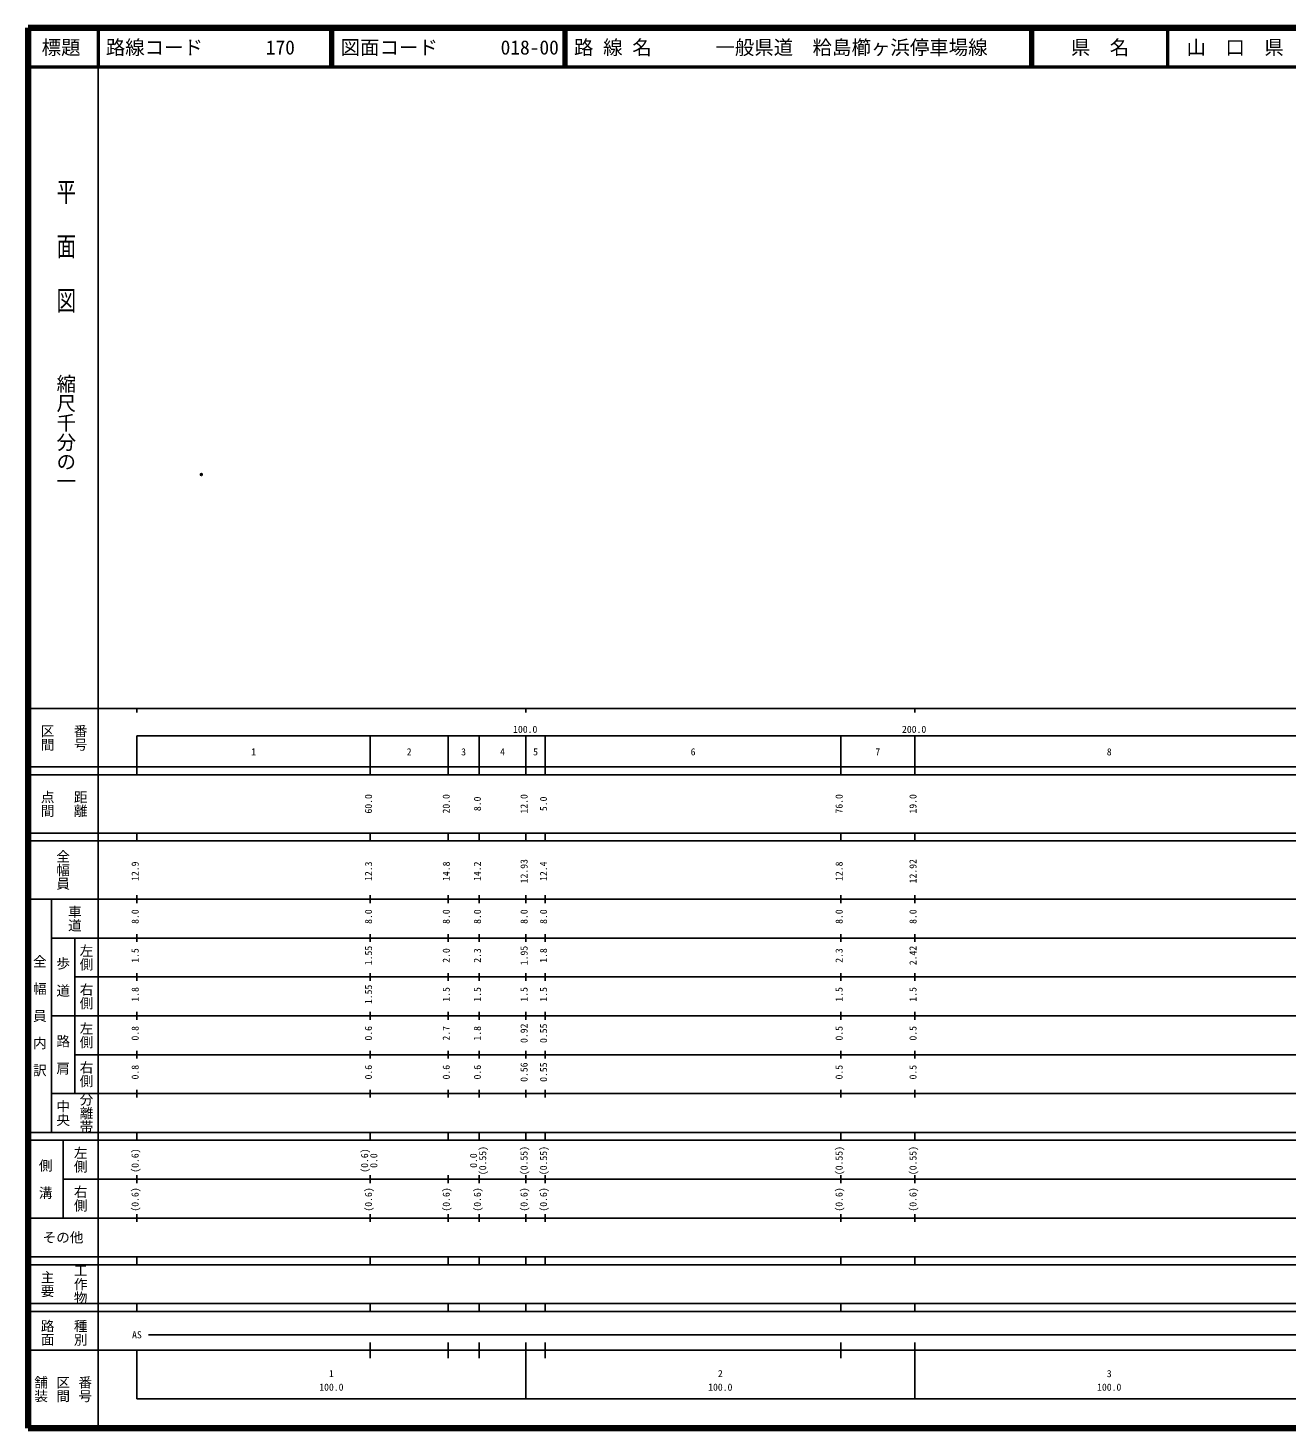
# Model space of a CAD drawing. Units: millimetres on the paper. Extents: x 40 to 680, y 20 to 380.
# Drawn here: x 40 to 363.7, y 20 to 380 of the extents above; entities that cross this region are included whole.
import ezdxf
from ezdxf.enums import TextEntityAlignment as Align

# ---------------------------------------------------------------- set-up
doc = ezdxf.new("R2010")
doc.units = ezdxf.units.MM
doc.header["$PDMODE"] = 32
doc.header["$PDSIZE"] = 0.5
doc.layers.add('M-OTRS', color=6, linetype='Continuous')
doc.layers.add('M-TTL-TXT', color=7, linetype='Continuous')
for name, color, linetype, lineweight in [('M-TTL', 2, 'Continuous', 140), ('M-TTL-BAND', 7, 'Continuous', 25), ('M-TTL-LINE', 7, 'Continuous', 50)]:
    doc.layers.add(name, color=color, linetype=linetype, lineweight=lineweight)
doc.styles.add('@ＭＳ ゴシック', font='')
doc.styles.add('ＭＳ ゴシック', font='')
doc.styles.get('@ＭＳ ゴシック').set_extended_font_data('@MS Gothic')
doc.styles.get('ＭＳ ゴシック').set_extended_font_data('MS Gothic')

msp = doc.modelspace()

# ---------------------------------------------------------------- linework, layer by layer
at = {"layer": 'M-OTRS'}
msp.add_point((84.569, 265.153), dxfattribs=at)
at = {"layer": 'M-TTL'}
for p, q in [((40, 380), (40, 20)), ((680, 380), (40, 380)), ((40, 20), (680, 20))]:
    msp.add_line(p, q, dxfattribs=at)
at = {"layer": 'M-TTL-BAND'}
for p, q in [((58, 370), (58, 20)), ((40, 205), (579, 205)), ((68, 205), (68, 204)), ((168, 205), (168, 204)), ((268, 205), (268, 204)), ((68, 198), (579, 198)), ((68, 198), (68, 188)), ((128, 188), (128, 198)), ((148, 188), (148, 198)), ((156, 188), (156, 198)), ((168, 188), (168, 198)), ((173, 188), (173, 198)), ((249, 188), (249, 198)), ((268, 188), (268, 198)), ((40, 190), (579, 190)), ((40, 188), (579, 188)), ((40, 173), (579, 173)), ((68, 171), (68, 173)), ((128, 171), (128, 173)), ((148, 171), (148, 173)), ((156, 171), (156, 173)), ((168, 171), (168, 173)), ((173, 171), (173, 173)), ((249, 171), (249, 173)), ((268, 171), (268, 173)), ((40, 171), (579, 171)), ((40, 156), (579, 156)), ((46, 96), (46, 156)), ((68, 155), (68, 157)), ((128, 155), (128, 157)), ((148, 155), (148, 157)), ((156, 155), (156, 157)), ((168, 155), (168, 157)), ((173, 155), (173, 157)), ((249, 155), (249, 157)), ((268, 155), (268, 157)), ((46, 146), (579, 146)), ((52, 146), (52, 106)), ((68, 145), (68, 147)), ((128, 145), (128, 147)), ((148, 145), (148, 147)), ((156, 145), (156, 147)), ((168, 145), (168, 147)), ((173, 145), (173, 147)), ((249, 145), (249, 147)), ((268, 145), (268, 147)), ((68, 135), (68, 137)), ((128, 135), (128, 137)), ((148, 135), (148, 137)), ((156, 135), (156, 137)), ((168, 135), (168, 137)), ((173, 135), (173, 137)), ((249, 135), (249, 137)), ((268, 135), (268, 137)), ((52, 136), (579, 136)), ((46, 126), (579, 126)), ((68, 125), (68, 127)), ((128, 125), (128, 127)), ((148, 125), (148, 127)), ((156, 125), (156, 127)), ((168, 125), (168, 127)), ((173, 125), (173, 127)), ((249, 125), (249, 127)), ((268, 125), (268, 127)), ((52, 116), (579, 116)), ((68, 115), (68, 117)), ((128, 115), (128, 117)), ((148, 115), (148, 117)), ((156, 115), (156, 117)), ((168, 115), (168, 117)), ((173, 115), (173, 117)), ((249, 115), (249, 117)), ((268, 115), (268, 117)), ((46, 106), (579, 106)), ((68, 105), (68, 107)), ((128, 105), (128, 107)), ((148, 105), (148, 107)), ((156, 105), (156, 107)), ((168, 105), (168, 107)), ((173, 105), (173, 107)), ((249, 105), (249, 107)), ((268, 105), (268, 107)), ((40, 96), (579, 96)), ((40, 94), (579, 94)), ((49, 94), (49, 74)), ((68, 94), (68, 96)), ((128, 94), (128, 96)), ((148, 94), (148, 96)), ((156, 94), (156, 96)), ((168, 94), (168, 96)), ((173, 94), (173, 96)), ((249, 94), (249, 96)), ((268, 94), (268, 96)), ((49, 84), (579, 84)), ((68, 83), (68, 85)), ((128, 83), (128, 85)), ((148, 83), (148, 85)), ((156, 83), (156, 85)), ((168, 83), (168, 85)), ((173, 83), (173, 85)), ((249, 83), (249, 85)), ((268, 83), (268, 85)), ((40, 74), (579, 74)), ((68, 73), (68, 75)), ((128, 73), (128, 75)), ((148, 73), (148, 75)), ((156, 73), (156, 75)), ((168, 73), (168, 75)), ((173, 73), (173, 75)), ((249, 73), (249, 75)), ((268, 73), (268, 75)), ((40, 64), (579, 64)), ((40, 62), (579, 62)), ((68, 62), (68, 64)), ((128, 62), (128, 64)), ((148, 62), (148, 64)), ((156, 62), (156, 64)), ((168, 62), (168, 64)), ((173, 62), (173, 64)), ((249, 62), (249, 64)), ((268, 62), (268, 64)), ((40, 52), (579, 52)), ((68, 50), (68, 52)), ((128, 50), (128, 52)), ((148, 50), (148, 52)), ((156, 50), (156, 52)), ((168, 50), (168, 52)), ((173, 50), (173, 52)), ((249, 50), (249, 52)), ((268, 50), (268, 52)), ((40, 50), (579, 50)), ((71, 44), (565, 44)), ((40, 40), (579, 40)), ((68, 40), (68, 27.5)), ((128, 38), (128, 42)), ((148, 38), (148, 42)), ((156, 38), (156, 42)), ((168, 27.5), (168, 42)), ((173, 38), (173, 42)), ((249, 38), (249, 42)), ((268, 27.5), (268, 42)), ((68, 27.5), (579, 27.5))]:
    msp.add_line(p, q, dxfattribs=at)
at = {"layer": 'M-TTL-LINE'}
for p, q in [((58, 380), (58, 370)), ((117.75, 380), (117.75, 370)), ((118.25, 380), (118.25, 370)), ((177.75, 380), (177.75, 370)), ((178.25, 380), (178.25, 370)), ((297.75, 380), (297.75, 370)), ((298.25, 380), (298.25, 370)), ((333, 380), (333, 370)), ((40, 370), (680, 370))]:
    msp.add_line(p, q, dxfattribs=at)

# ---------------------------------------------------------------- texts
at = {"layer": 'M-TTL-BAND', "style": '@ＭＳ ゴシック', "width": 1.4}
msp.add_text('平  面  図', height=3.666, rotation=270, dxfattribs=at).set_placement((49.777, 306.475), align=Align.MIDDLE_RIGHT)
at = {"layer": 'M-TTL-BAND', "style": '@ＭＳ ゴシック'}
msp.add_text('縮尺千分の一', height=3.666, rotation=270, dxfattribs=at).set_placement((49.777, 261.03), align=Align.MIDDLE_RIGHT)
for s, p in [('区間', (45, 197.5)), ('番号', (53.5, 197.5)), ('点間', (45, 180.5)), ('距離', (53.5, 180.5)), ('全幅員', (49, 163.5)), ('車道', (52, 151)), ('左側', (55, 141)), ('全\u3000幅\u3000員\u3000内\u3000訳', (43, 126)), ('歩\u3000道', (49, 136)), ('右側', (55, 131)), ('左側', (55, 121)), ('路\u3000肩', (49, 116)), ('右側', (55, 111)), ('分離帯', (55, 101)), ('中央', (49, 101)), ('左側', (53.5, 89)), ('側\u3000溝', (44.5, 84)), ('右側', (53.5, 79)), ('工作物', (53.5, 57)), ('主要', (45, 57)), ('路面', (45, 44.5)), ('種別', (53.5, 44.5)), ('舗装', (43.333, 30)), ('区間', (49, 30)), ('番号', (54.667, 30))]:
    msp.add_text(s, height=2.566, rotation=270, dxfattribs=at).set_placement(p, align=Align.MIDDLE_CENTER)
at = {"layer": 'M-TTL-BAND', "style": 'ＭＳ ゴシック'}
for s, p in [('100.0', (167.844, 198.195)), ('200.0', (267.844, 198.195)), ('1', (98, 192.405)), ('2', (138, 192.405)), ('3', (152, 192.405)), ('4', (162, 192.405)), ('5', (170.5, 192.405)), ('6', (211, 192.405)), ('7', (258.5, 192.405)), ('8', (318, 192.405)), ('AS', (68, 42.5)), ('1', (118, 32.523)), ('2', (218, 32.523)), ('3', (318, 32.523)), ('100.0', (118, 29.033)), ('100.0', (218, 29.033)), ('100.0', (318, 29.033))]:
    msp.add_text(s, height=1.833, dxfattribs=at).set_placement(p, align=Align.BOTTOM_CENTER)
for s, p in [('60.0', (129, 180.5)), ('20.0', (149, 180.5)), ('8.0', (157, 180.5)), ('12.0', (169, 180.5)), ('5.0', (174, 180.5)), ('76.0', (250, 180.5)), ('19.0', (269, 180.5)), ('12.93', (169, 163.174)), ('12.92', (269, 163.174)), ('12.9', (69, 163.174)), ('12.3', (129, 163.174)), ('14.8', (149, 163.174)), ('14.2', (157, 163.174)), ('12.4', (174, 163.174)), ('12.8', (250, 163.174)), ('8.0', (69, 151.5)), ('8.0', (129, 151.5)), ('8.0', (149, 151.5)), ('8.0', (157, 151.5)), ('8.0', (169, 151.5)), ('8.0', (174, 151.5)), ('8.0', (250, 151.5)), ('8.0', (269, 151.5)), ('1.5', (69, 141.5)), ('1.55', (129, 141.5)), ('2.0', (149, 141.5)), ('2.3', (157, 141.5)), ('1.95', (169, 141.5)), ('1.8', (174, 141.5)), ('2.3', (250, 141.5)), ('2.42', (269, 141.5)), ('1.8', (69, 131.5)), ('1.55', (129, 131.5)), ('1.5', (149, 131.5)), ('1.5', (157, 131.5)), ('1.5', (169, 131.5)), ('1.5', (174, 131.5)), ('1.5', (250, 131.5)), ('1.5', (269, 131.5)), ('0.8', (69, 121.5)), ('0.6', (129, 121.5)), ('2.7', (149, 121.5)), ('1.8', (157, 121.5)), ('0.92', (169, 121.5)), ('0.55', (174, 121.5)), ('0.5', (250, 121.5)), ('0.5', (269, 121.5)), ('0.8', (69, 111.5)), ('0.6', (129, 111.5)), ('0.6', (149, 111.5)), ('0.6', (157, 111.5)), ('0.56', (169, 111.5)), ('0.55', (174, 111.5)), ('0.5', (250, 111.5)), ('0.5', (269, 111.5)), ('(0.6)', (69, 88.764)), ('(0.6)', (128, 88.764)), ('0.0', (130.37, 88.764)), ('0.0', (156, 88.764)), ('(0.55)', (158.37, 88.764)), ('(0.55)', (169, 88.764)), ('(0.55)', (174, 88.764)), ('(0.55)', (250, 88.764)), ('(0.55)', (269, 88.764)), ('(0.6)', (69, 78.764)), ('(0.6)', (129, 78.764)), ('(0.6)', (149, 78.764)), ('(0.6)', (157, 78.764)), ('(0.6)', (169, 78.764)), ('(0.6)', (174, 78.764)), ('(0.6)', (250, 78.764)), ('(0.6)', (269, 78.764))]:
    msp.add_text(s, height=1.833, rotation=90, dxfattribs=at).set_placement(p, align=Align.BOTTOM_CENTER)
msp.add_text('その他', height=2.566, dxfattribs=at).set_placement((49, 69), align=Align.MIDDLE_CENTER)
at = {"layer": 'M-TTL-TXT', "style": 'ＭＳ ゴシック'}
for s, p in [('標題', (48.5, 375)), ('県\u3000名', (315.625, 375)), ('山\u3000口\u3000県', (350.375, 375))]:
    msp.add_text(s, height=3.666, dxfattribs=at).set_placement(p, align=Align.MIDDLE_CENTER)
for s, p in [('路線コード', (60, 375)), ('170', (101.142, 375)), ('図面コード', (120.38, 375)), ('018-00', (161.521, 375)), ('路 線 名', (180.38, 375)), ('一般県道\u3000粭島櫛ヶ浜停車場線', (216.734, 375))]:
    msp.add_text(s, height=3.666, dxfattribs=at).set_placement(p, align=Align.MIDDLE_LEFT)

doc.saveas('drawing.dxf')
